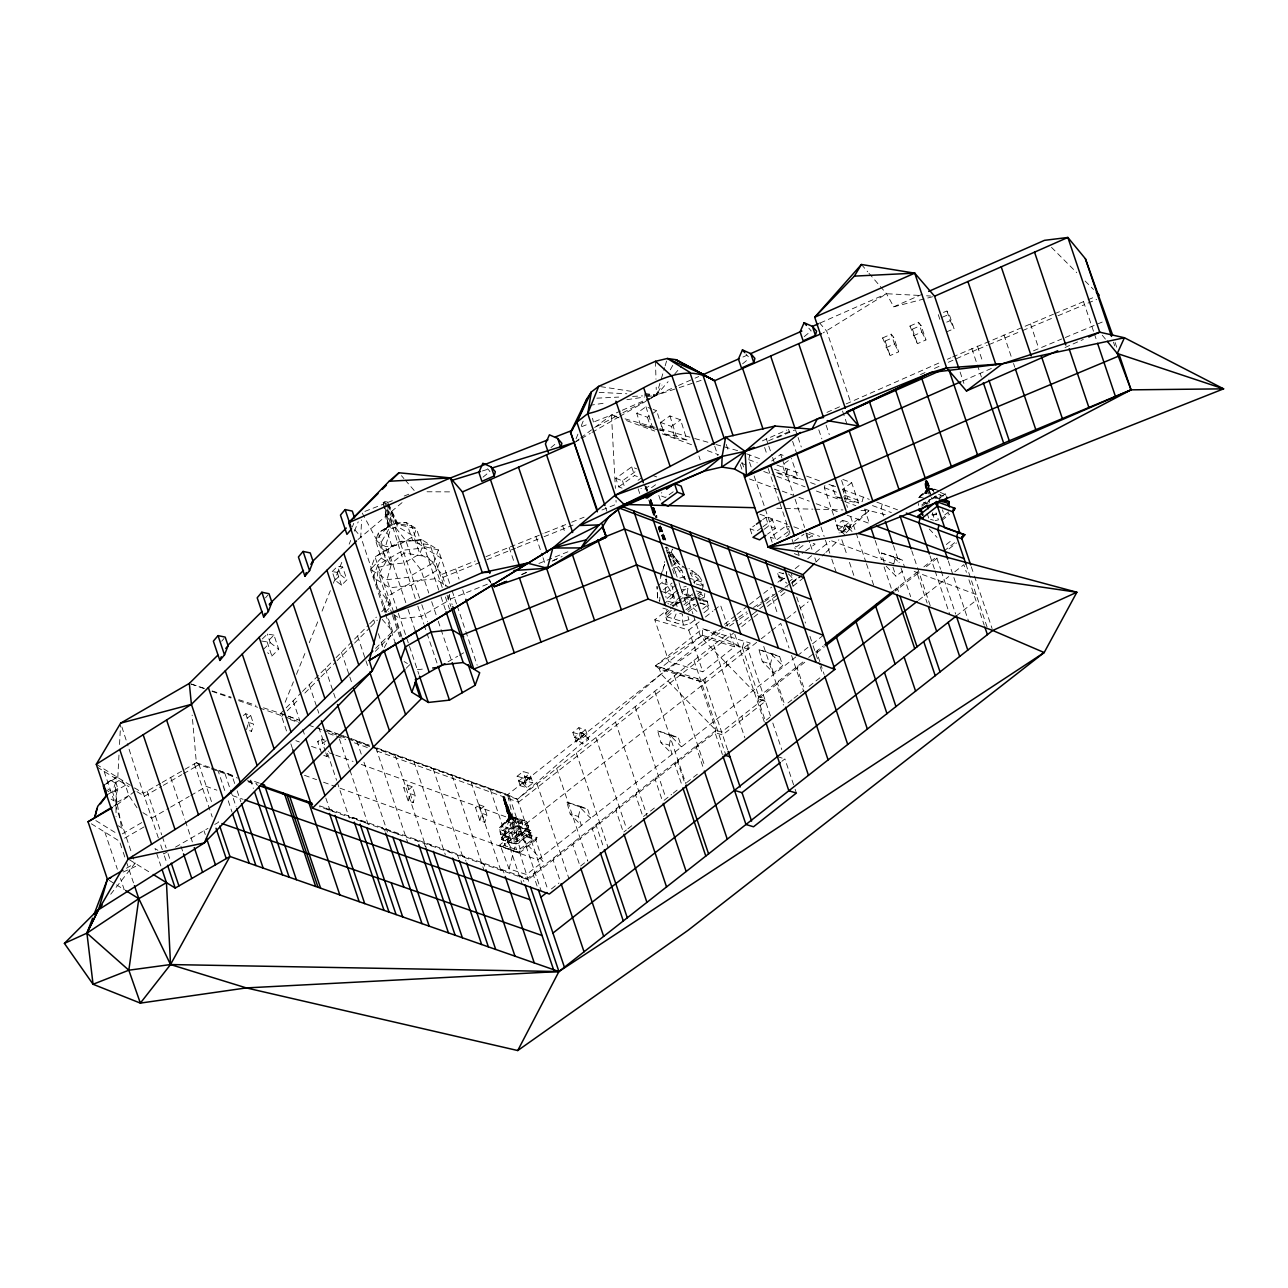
<?xml version="1.0" encoding="UTF-8"?>
<svg xmlns="http://www.w3.org/2000/svg" width="1288" height="1288" viewBox="0 0 1288 1288"><rect width="100%" height="100%" fill="white"/><g stroke="black" fill="none" stroke-linecap="round" stroke-linejoin="round"><path stroke-width="0.75" stroke-dasharray="5 3.75" d="M705.164 678.39L705.083 682.865L727.607 749.825M726.368 666.121L726.448 661.63M748.038 644.66L747.958 649.152L770.482 716.096M502.867 797.304L504.204 796.934L512.286 817.719L499.551 827.476L500.533 834.221L503.769 835.413L504.139 836.669L514.089 839.953L517.084 839.293L527.259 831.549L531.22 832.837L518.34 843.366L514.846 844.139L501.37 839.47L502.481 836.218L514.411 827.154L516.987 834.833L505.073 843.898L505.025 845.814L516.697 849.645L520.191 848.873L532.105 839.792L530.302 832.386L531.268 830.728L517.905 826.365L514.347 827.299L511.046 817.719L499.551 827.476L500.533 834.221L513.687 838.665L516.649 838.005L528.708 827.975L526.631 821.47L510.756 816.978L503.608 796.741L510.869 818.154L513.638 817.139L526.631 821.47L528.708 827.975L516.311 837.409L512.672 838.214C509.806 824.578 510.37 810.394 503.415 797.514L508.824 818.444L499.503 829.392L511.175 833.223L514.669 832.451L526.583 823.386L512.286 817.719L504.204 796.934L503.415 797.514M503.769 835.413L503.801 833.787L513.928 826.075L516.907 825.415L526.824 828.683L527.259 831.549L526.824 828.683L528.74 825.994L516.617 822.002L512.978 822.807L500.581 832.241L504.171 835.043L504.139 836.669L501.37 839.47L514.234 843.688L516.697 849.645M522.348 819.989L522.316 821.422L501.418 837.361L503.222 838.391L505.073 843.898M386.271 612.557L360.769 536.758L361.59 519.982M662.724 571.051L664.753 561.552M117.788 777.533L119.011 754.221M119.526 744.512L120.557 725.08M702.298 635.306L659.408 669.019L661.098 674.059L715.983 730.328L721.634 732.035L764.492 698.305L758.857 696.599L703.989 640.329L702.298 635.306L702.685 628.641L750.115 643.018L747.958 649.152L702.298 635.306L655.447 665.783L659.408 669.019L705.083 682.865L702.894 680.177L655.447 665.783L702.685 628.641L742.323 647.445L758.857 696.599L757.972 699.046L765.33 720.91L769.822 717.223M657.572 598.067L657.025 586.442L657.572 598.067L659.617 601.335L659.907 597.616L657.878 594.203M664.56 565.448L664.64 564.321L659.279 579.455M666.089 547.126L667.248 550.958L668.359 550.668C675.041 552.922 675.379 564.112 683.348 566.607M694.763 619.931L690.175 623.553L683.735 625.26L666.878 620.156L665.896 612.83L671.129 608.178M698.112 596.086L700.817 593.977L703.232 586.121L702.862 582.256L698.676 575.398L688.967 568.539M704.761 593.478L704.488 597.052L699.899 600.659M703.94 612.718L708.545 609.111L707.563 601.77L699.126 599.226M666.154 578.892L665.172 592.577L666.073 597.519M666.315 577.072L666.894 569.86L666.524 573.756M518.726 831.163L518.951 835.461L543.069 861.543L526.534 874.536L509.034 868.869L500.05 844.751M536.114 837.248L535.84 840.034L543.069 861.543M137.027 807.785L128.864 795.501L125.435 785.278L120.863 779.433L115.566 782.508C114.407 798.399 120.364 814.209 121.652 830.39M932.077 498.456L936.07 497.635L932.077 498.456L931.659 497.232M519.37 851.416L529.288 883.423M536.098 838.263L535.84 840.034L519.096 853.187L499.148 845.459L517.76 830.824L536.999 837.554L535.84 840.034L518.436 833.948L516.794 831.597M924.559 498.456L920.115 497.088L924.993 492.805L926.909 493.401L927.521 489.81L924.848 480.939M510.869 847.729L507.794 841.579L508.728 837.039L506.603 836.218L505.347 831.307L509.533 818.717L503.125 797.417L503.914 796.837L511.545 817.236L520.787 819.554L522.67 823.998L521.865 827.041L522.3 828.281L524.844 828.619L526.325 835.976M926.909 493.401L927.553 489.778M508.889 822.291L509.565 818.701M692.735 600.321L693.395 597.358M115.566 782.508L112.539 791.895L115.952 802.102L116.081 816.624M106.872 782.975L116.612 776.809L114.841 778.725L117.772 788.642L116.033 795.726L116.806 804.356L115.711 805.773L135.546 790.784L134.58 787.902L143.338 793.311L159.293 840.71M578.393 816.495L580.856 806.481L566.897 802.247L570.214 814.016L581.419 825.495L578.393 816.495L570.214 814.016M669.164 745.124L671.628 735.11L657.669 730.876L660.986 742.645L672.191 754.124L669.164 745.124L660.986 742.645M773.508 672.948L770.482 663.948L772.945 653.934L758.986 649.699L762.303 661.469L773.508 672.948L782.734 665.687L779.707 656.687L772.945 653.934M893.792 563.935L895.434 557.253L881.475 553.035L884.792 564.788M939.693 498.086L940.481 495.027M751.113 466.884L748.666 459.639L749.858 455.034M787.692 469.074L786.501 473.678L793.811 495.429L781.784 490.953M833.545 515.12L824.32 487.701L825.511 483.113M843.624 493.191L844.429 490.116M863.346 497.136L862.139 501.74L843.238 494.721M882.248 504.155L881.056 508.76L883.504 516.005M509.034 868.869L517.534 836.572L507.601 794.728L377.094 747.99M246.539 729.636L248.616 722.343L253.607 724.098L251.53 731.375L248.198 730.216M323.755 755.396L327.088 756.571L328.633 751.097M408.183 800.911L410.244 793.617L415.251 795.372L413.174 802.649L408.183 800.911L403.74 787.709L407.362 785.02L412.353 786.775L415.251 795.372M479.877 820.601L481.954 813.324L486.945 815.062L484.868 822.356L479.877 820.601L475.433 807.415L479.056 804.726L484.046 806.481L486.945 815.062M647.703 400.23L656.413 395.207L660.792 380.507M661.34 378.672L664.608 367.66M665.155 365.824L667.345 358.483M511.03 839.357L507.987 832.354L508.873 829.923L506.78 827.524L505.508 822.952L509.549 817.655L503.898 797.256C504.96 812.358 515.908 821.068 522.509 832.692L521.721 834.157L524.651 837.844L526.148 844.332M742.323 647.445L744.271 641.247M508.953 819.603L509.597 817.622L503.141 797.014M660.277 578.537L662.113 572.935M926.861 490.728L927.537 488.732L925.203 481.213L927.569 488.732L923.319 494.157M387.736 502.143L385.032 501.579L383.196 502.642L383.47 503.914M449.56 594.348L446.952 601.512L421.273 616.372L400.166 618.691L393.548 614.601M778.483 681.175L777.598 683.606L784.923 705.357M798.109 665.735L797.224 668.182L804.549 689.917L800.009 693.491M819.893 661.807L816.85 652.742L817.735 650.311M896.239 588.6L895.353 591.031L920.308 571.405M898.557 586.781L897.655 589.212L898.879 592.834M926.346 566.656L936.907 558.348L937.809 555.917M352.316 527.001L353.749 523.331M576.074 438.773L578.312 433.203M581.291 425.781L583.528 420.226M285.147 702.282L293.423 681.819M296.449 674.365L306.238 650.182M309.249 642.744L319.038 618.562M322.048 611.124L330.34 590.661M333.351 583.223L343.139 559.04M349.161 544.164L350.674 540.445M354.442 531.139L358.209 521.833M534.44 873.055L533.506 875.373L537.177 886.305M554.065 857.631L553.132 859.933L560.489 881.797M573.691 842.191L572.758 844.509L580.115 866.373L587.666 860.432M593.317 826.767L592.383 829.07L599.741 850.949M597.31 823.612L596.376 825.93L603.734 847.794M616.936 808.188L616.002 810.506L623.36 832.37L626.387 829.987M636.562 792.764L635.628 795.066L642.986 816.93L655.077 807.447M656.188 777.324L655.254 779.643L662.612 801.506M675.814 761.9L674.88 764.203L682.238 786.083M678.583 759.711L677.665 762.029L685.023 783.893M697.275 745.028L696.357 747.33L703.715 769.194M697.017 678.39L699.432 681.159L715.983 730.328L715.049 732.631L528.016 879.672L319.505 806.739M676.071 614.038L674.043 618.965L675.298 622.7M384.339 647.558L392.647 631.506L386.915 614.44M651.116 397.976L656.413 395.207L661.968 385.048M670.307 369.817L674.928 361.365M106.373 783.877L111.315 779.868M110.704 894.242L135.063 863.266L132.503 855.667M517.116 776.245L523.733 778.242L526.937 787.757L522.397 783.104L520.32 785.744L526.937 787.757L532.942 783.024L529.738 773.524L523.121 771.512L517.116 776.245L520.32 785.744L528.402 778.371L531.332 778.274L525.327 783.007L522.397 783.104L518.71 780.995L524.715 776.278L531.332 778.274M576.058 741.936L578.135 739.28L581.065 739.183L587.07 734.466L580.453 732.453L574.448 737.187L582.675 743.949L588.68 739.215L585.476 729.716L578.859 727.704L572.854 732.421L576.058 741.936L584.14 734.562L587.07 734.466M588.68 739.215L584.14 734.562L582.063 737.203L578.859 727.704M783.748 573.804L777.131 571.808L780.335 581.307L782.412 578.666L785.358 578.57L778.741 576.557L783.249 573.015M850.805 527.098L844.187 525.101L838.182 529.819L841.853 531.928L844.799 531.831L850.805 527.098L847.874 527.211L839.776 534.568M526.325 781.027L528.402 778.387L532.942 783.024L526.325 781.027L523.121 771.512M842.594 520.336L849.211 522.348L852.398 531.864L847.874 527.211L845.797 529.851L842.594 520.336L836.572 525.069L839.245 532.99M221.681 641.247L224.015 638.478M265.505 597.874L267.84 595.104M646.576 396.704L656.413 395.207L668.086 381.683M674.574 374.18L682.366 365.164M670.951 610.641L665.622 616.405L666.878 620.156M658.554 585.235L666.202 579.23L667.796 586.394L672.481 594.187L672.288 597.31L676.458 599.999L677.472 603.187L675.073 605.601L681.207 600.788M332.224 571.614L337.601 566.189L342.592 566.945L346.907 579.793L341.513 585.219L335.105 580.196L332.224 571.614L337.198 572.371L342.592 566.945M335.105 580.196L340.499 574.786L337.601 566.189M263.509 707.804L280.623 713.439L284.793 709.253M286.178 707.853L301.167 692.767M302.519 691.414L334.751 658.989M336.088 657.637L368.336 625.211M369.672 623.859L376.386 617.113M381.763 611.703L389.829 603.605L375.951 585.686L378.559 567.3L389.958 564.579L404.4 552.955L427.6 556.835L441.945 574.368L445.986 586.362M281.637 716.45L285.807 712.264M287.192 710.863L299.492 698.482M304.87 693.073L319.649 678.213M320.986 676.86L335.766 662M337.102 660.647L353.218 644.435M354.57 643.082L369.35 628.222M370.686 626.87L377.4 620.124M385.466 612.009L390.828 606.6L389.829 603.605M375.323 651.326L398.153 628.351M406.187 668.263L410.212 664.206M357.951 539.543L403.128 501.724M273.974 635.129L267.308 634.05L260.45 640.844L267.131 641.923L273.974 635.129L278.723 649.233L271.881 656.027L267.614 652.726M263.348 649.426L270.19 642.648L267.308 634.05M375.581 648.411L392.647 631.506L380.604 617.483M815.9 562.131L824.513 553.76M825.946 552.375L838.874 539.833M846.055 532.862L869.046 510.563L886.547 514.991M372.715 746.815L517.422 799.284L661.098 674.059L723.067 630.637M483.016 477.156L489.955 471.456L487.589 468.719M550.958 447.58L555.112 444.167M742.58 363.828L748.135 359.272M804.243 336.619L811.182 330.919L808.816 328.182M665.107 547.996L666.846 547.014L669.953 551.087L669.631 553.421L674.735 564.241L684.717 579.262L689.064 575.833M674.107 573.885L669.905 560.328L673.882 557.205L671.273 551.554M671.853 566.511L677.697 560.86L673.946 556.432L668.891 555.692L667.248 550.958M663.545 589.743L672.03 583.062M665.365 593.333L676.264 584.752M667.087 598.437L677.858 589.952M663.111 604.523L678.406 592.496M681.561 592.206L687.695 587.392M693.813 582.579L698.402 578.972L698.676 575.398L690.255 572.838L693.765 579.503L694.457 583.48M670.179 604.941L682.737 595.056L687.148 593.881L692.912 595.636M730.087 633.551L734.546 646.817L702.813 671.789L668.81 661.501L654.787 619.786L666.878 610.287M672.916 605.521L677.456 601.963M678.969 600.771L686.52 594.831L692.187 596.537M672.4 607.179L677.472 603.187M668.955 610.415L665.896 612.83L665.622 616.405L682.463 621.508L688.919 619.802L690.175 623.553M682.737 601.721L692.654 593.929M667.168 616.582L676.345 609.353M683.848 604.861L692.026 598.437M697.484 594.138L700.205 591.997M686.005 605.618L696.776 597.149M685.924 609.707L692.203 604.764L695.295 604.265L687.647 610.287M688.291 611.977L698.418 604.008M702.685 608.966L707.273 605.36L707.563 601.77L699.883 600.546L698.676 597.374L703.232 594.444M654.787 619.786L688.774 630.09L699.352 621.766M705.405 617L712.956 611.059M714.47 609.868L720.507 605.119L727.527 625.968M523.733 778.242L529.738 773.524M572.854 732.421L579.471 734.434L585.476 729.716M836.572 525.069L843.189 527.082L849.211 522.348M348.452 739.071L507.601 794.728L718.124 629.204M724.419 624.261L735.416 615.616M736.994 614.376L748.006 605.73M749.568 604.491L762.142 594.605M763.72 593.366L771.576 587.183M777.871 582.24L784.151 577.298M795.163 568.652L801.442 563.709M807.737 558.767L814.016 553.824M815.594 552.584L829.746 541.459M840.742 532.813L869.046 510.563L863.395 508.47M780.335 581.307L784.843 577.765M788.449 582.144L792.957 578.586L791.363 573.836M507.601 794.728L517.422 799.284L728.815 632.988M737.75 625.968L752.482 614.376M752.836 614.102L787.548 586.797M791.927 583.351L801.394 575.913M518.436 802.295L734.241 632.537M741.775 626.596L750.84 619.48M753.85 617.113L758.391 613.539M767.439 606.423L779.514 596.924M781.027 595.732L785.551 592.174M793.054 586.121L804.034 577.475M702.894 680.177L750.115 643.018M756.652 642.406L525.746 824.03L359.996 763.945M761.176 638.848L770.224 631.732M771.737 630.54L780.786 623.424L789.045 647.945M786.823 618.675L795.887 611.542M800.412 607.984L808.188 601.866M517.534 836.572L518.951 835.461M941.013 519.354L948.821 513.22M499.148 845.459L518.388 852.189L536.999 837.554M941.85 520.368L949.659 514.218M886.192 566.221L895.997 576.267L903.693 570.23M795.871 656.896L537.821 859.885L339.147 787.87M797.385 655.705L807.946 647.397M812.47 643.839L823.354 635.274M946.261 544.55L952.428 539.704M715.983 730.328L527.484 878.513L318.828 805.547M802.859 662.016L758.857 696.599L757.972 699.03L765.507 701.316M808.687 657.427L823.29 645.948M893.228 590.967L918.183 571.341L917.281 573.788L927.151 603.074M923.866 566.881L936.44 556.996M943.846 551.167L955.294 542.168M804.775 662.241L757.972 699.046L765.475 701.203L722.6 734.917L715.049 732.631L722.407 754.51M816.85 652.742L824.4 646.817M948.998 548.865L956.533 542.924M551.425 888.929L558.976 882.988M627.9 828.812L632.424 825.238M664.125 800.315L671.676 794.39M673.189 793.199L677.713 789.641M686.568 782.669L699.03 772.881M787.934 702.974L792.458 699.416M793.971 698.225L798.512 694.667M809.073 686.359L821.148 676.86M918.569 600.272L948.757 576.541M954.794 571.792L963.859 564.675L966.419 572.307M956.292 615.954L975.918 600.53M781.832 761.337L784.891 758.922L794.471 787.371M921.741 505.009L926.7 501.113L925.782 503.576L935.957 495.8L938.759 498.875M921.87 506.313L932.093 498.311L932.818 500.501M940.208 497.731L944.587 494.302L944.555 492.402L945.972 495.413M948.66 511.867L944.281 515.297L942.43 509.79M576.122 441.333L579.214 439.031M580.759 437.872L591.578 429.822M594.686 427.519L611.478 415.01L620.478 411.049M243.303 715.548L245.718 713.745L250.709 715.5L253.607 724.098M247.087 718.189L250.709 715.5M321.453 752.933L317.653 741.63L321.259 738.942L324.592 740.101M326.267 740.697L322.644 743.369L317.653 741.63M412.353 786.775L408.731 789.464L403.74 787.709M484.046 806.481L480.424 809.154L475.433 807.415M771.657 461.007L780.705 454.455L784.279 455.775M788.385 460.605L782.347 464.968L786.195 476.415L798.206 478.637L791.396 458.415M851.706 482.726L842.658 489.279L846.506 500.726L858.516 502.948L851.706 482.726L841.016 478.766L847.826 498.971L858.516 502.948M622.056 488.136L618.723 486.88L615.841 478.299L631.684 466.916L636.658 468.8M615.841 478.299L622.474 480.794L638.317 469.428M618.723 486.88L634.565 475.514L639.556 477.381M638.043 480.295L641.215 478.009M648.927 486.123L644.177 489.537L640.844 488.297M651.503 487.669L656.252 484.256M660.374 500.13L658.635 494.962L661.807 492.692M673.205 491.791L665.284 497.474L658.635 494.962M751.773 533.892L750.035 528.74L754.784 525.327M762.705 519.644L765.877 517.374L772.51 519.869L775.408 528.466L767.487 534.15M761.433 527.839L756.684 531.252L750.035 528.74M763.011 526.695L772.51 519.869M764.009 529.368L768.759 525.955L775.408 528.466M772.156 542.28L770.433 537.112L786.276 525.746L789.592 527.001M788.159 531.654L777.067 539.624L770.433 537.112M785.986 536.613L789.158 534.343L786.276 525.746M794.487 540.992L804.002 534.166M799.558 544.631L796.386 546.901L793.054 545.645M809.057 537.804L812.229 535.534L813.968 540.686M798.963 548.447L805.306 543.89M794.294 553.615L799.268 555.498L804.034 552.085M805.612 550.942L815.111 544.116L811.794 542.876M657.91 429.934L640.378 424.702L636.755 413.287L645.964 406.75L651.309 408.731M636.755 413.287L647.429 417.248L650.504 415.074M652.05 413.979L656.655 410.727L663.046 430.868L659.617 430.24M660.696 422.448L669.905 415.911L680.595 419.872L686.987 440.029L675.009 437.823L664.318 433.863L660.696 422.448L671.386 426.409L675.009 437.823M671.386 426.409L680.595 419.872M729.588 626.081L737.734 620.365M739.36 619.222L747.523 613.507M757.312 606.648L776.873 592.947M778.499 591.804L783.394 588.375M785.02 587.231L789.914 583.802M791.557 582.659L801.329 575.817L791.412 582.337M504.171 835.043L502.481 836.218L502.449 838.118L514.105 841.966L517.599 841.193L529.529 832.112L529.561 830.213L517.325 826.638L514.959 817.639L511.046 817.719L502.143 824.481L502.111 825.898L510.821 828.764L513.429 828.184L520.191 848.873M703.989 640.329L723.776 627.208M725.434 626.113L736.978 618.449M738.62 617.355L746.879 611.881M753.48 607.501L763.365 600.933M765.024 599.838L773.267 594.364M918.569 295.387L886.547 293.728L823.08 332.9M103.909 785.052L114.841 778.725M106.84 794.97L117.772 788.642M125.435 785.278L114.503 791.589L112.539 791.895L107.934 789.045M128.864 795.501L117.949 801.828L115.952 802.102L111.106 799.124M113.441 806.304L116.806 804.356M122.296 833.867L144.143 821.229M124.646 838.166L147.122 825.157M448.063 661.791L457.691 656.22M459.301 655.286L464.115 652.501M126.417 868.257L135.063 863.266M574.577 442.476L579.809 439.466M581.548 438.451L590.242 433.428M591.997 432.414L618.111 417.328M619.85 416.33L645.964 401.244M160.565 783.362L143.338 793.311L128.623 747.797M162.143 782.444L198.062 761.723L211.474 801.571M195.325 766.746L199.028 764.605L237.507 778.065M144.353 796.322L161.564 786.372M163.254 785.406L181.85 774.668M183.54 773.686L199.077 764.734M151.71 818.186L168.889 808.123M170.58 807.141L189.159 796.419M190.849 795.437L206.386 786.469L216.899 790.156M167.44 851.787L163.737 853.912L159.921 842.594M175.49 847.134L207.996 828.361M214.758 824.465L218.461 822.324L217.189 818.556M596.441 426.602L621.138 413.673M622.893 412.756L649.361 398.894M938.002 497.571L934.621 496.54L935.056 497.764L942.623 499.647M698.482 599.822L704.488 597.052L700.817 593.977M123.213 872.04L137.269 865.633M768.566 440.802L792.056 430.256M521.817 574.448L527.323 572.001M553.003 560.57L562.164 556.496M622.265 410.26L649.216 398.378M651.02 397.589L676.667 386.271M678.502 385.466L693.234 378.962M695.069 378.157L698.756 376.531M742.935 357.05L746.621 355.424M820.263 322.95L886.547 293.728L893.727 306.818L932.641 296.723M893.727 306.818L923.142 293.841M882.634 337.939L891.199 334.156L893.711 337.279L898.638 351.817L890.072 355.601L882.634 337.939L885.13 341.062L890.072 355.601M909.94 326.057L918.505 322.274L921.017 325.381L925.959 339.935L917.394 343.703L909.94 326.057L912.451 329.164L917.394 343.703M885.13 341.062L893.711 337.279M912.451 329.164L921.017 325.381M885.951 347.728L894.516 343.944L891.199 334.156M913.256 335.83L921.822 332.046L918.505 322.274M762.383 440.85L786.823 430.079M826.96 412.369L840.919 406.219M846.152 403.917L942.14 361.59M947.372 359.272L950.866 357.742M952.605 356.969L1053.455 314.224M777.356 437.695L794.809 429.999M920.453 374.599L927.44 371.524M934.428 368.449L941.399 365.357M948.387 362.282L978.365 348.919M521.737 574.577L527.227 572.162M552.149 561.182L559.153 558.09M962.683 380.958L992.807 367.837M1065.063 347.502L1083.321 339.436M943.476 312.421L946.954 310.972L949.224 314.32L954.07 328.73L947.115 331.628M942.285 317.218L949.224 314.32M946.728 322.129L950.206 320.664L946.954 310.972M1054.888 313.628L1087.008 300.185M1088.102 299.734L1095.476 296.643M1087.974 303.083L1096.668 299.444M978.413 349.048L987.252 345.345M989.023 344.604L1020.869 331.29M1022.64 330.549L1052.699 317.975M1058.012 315.753L1084.544 304.644M1033.491 350.819L1061.795 338.969M1065.337 337.504L1104.025 321.308M441.945 574.368L475.24 560.972M485.946 556.658L543.053 533.699M544.84 532.974L569.827 522.928M571.614 522.204L584.108 517.18M601.947 510L616.228 504.268L616.018 500.291M442.959 577.362L479.812 562.55M486.961 559.668L515.506 548.189M517.293 547.464L542.28 537.418M544.067 536.71L576.187 523.781M450.269 599.113L488.925 583.577M538.899 563.468L569.232 551.264M385.853 503.206L361.96 512.544L389.958 564.579M387.688 502.481L393.194 500.34M404.207 496.025L409.729 493.868M581.58 426.698L587.183 424.509M594.67 421.595L611.478 415.01L617.29 416.652M644.499 395.802L656.413 395.207L677.327 388.252M679.227 387.624L694.441 382.568M696.341 381.94L702.041 380.041M482.42 470.957L490.1 468.574M668.891 555.692L670.404 559.797L672.417 559.266L677.697 560.86L680.917 563.049M670.404 559.797L673.785 568.056L678.873 566.704L682.205 567.702M673.785 568.056L675.379 572.001L681.835 570.294L685.361 579.471M684.669 576.75L677.697 578.602L675.379 572.001M679.001 582.595L680.563 587.843L686.23 586.33M680.563 587.843L681.465 590.081L687.921 588.375L687.148 593.881L688.259 597.02L692.606 598.34M683.799 598.212L690.706 596.682L691.962 600.417L685.522 602.14L681.465 590.081M684.266 598.389L690.706 596.682M680.998 602.188L675.765 603.573L666.669 600.82L668.375 603.991M927.312 481.052L930.258 488.748L917.475 498.73L928.793 488.86L932.641 488.764L934.283 493.127L946.68 496.926M929.276 502.787L929.002 499.808L931.61 499.197L928.729 489.939L926.797 489.553L924.623 481.857M932.512 514.733L936.36 513.832L938.437 519.869L934.943 520.674L932.367 512.994L935.861 512.189L936.36 513.832M936.585 514.363L933.092 515.184L930.113 514.266M511.465 818.411L514.959 817.639M513.429 828.184L510.724 818.878L508.824 818.444L502.867 797.208M514.556 827.363L518.404 826.51L520.481 834.044L532.153 837.892M516.987 834.833L520.481 834.044M589.485 405.382L603.267 403.289M626.886 399.699L644.596 396.994M417.328 669.68L425.008 668.842M596.875 398.169L618.707 397.09M632.601 396.398L642.519 395.899M427.036 491.774L452.603 491.887M926.748 480.875L929.485 488.281L931.771 489.585L935.845 489.617M776.745 508.261L812.857 509.163M814.869 509.211L842.964 509.919M861.012 510.37L869.046 510.563M599.194 392.389L626.821 393.758M644.58 394.627L656.413 395.207L656.188 387.221M926.571 295.805L930.58 296.015M600.627 386.625L631.41 391.359M644.869 393.436L656.413 395.207M640.378 424.702L657.701 428.888M664.318 433.863L676.297 436.069L686.987 440.029M798.206 478.637L787.515 474.66L775.505 472.454L786.195 476.415M835.526 486.639L831.968 485.302L835.815 496.766L842.674 498.021M844.397 498.343L847.826 498.971M625.034 418.841L657.927 428.131M659.859 428.679L692.751 437.968M694.683 438.516L714.035 443.974M715.967 444.521L739.183 451.074M838.182 529.819L844.799 531.831L843.189 527.082M881.475 553.035L902.196 560.006L904.627 567.219M688.307 577.861L702.862 582.256L702.556 586.137L698.402 578.972L691.962 573.562L692.187 570.729C682.205 568.491 673.672 560.554 669.808 551.103M696.212 583.995L703.232 586.121M696.341 590.918L703.071 592.963M662.386 583.303L672.368 586.314L673.592 595.12L677.134 606.648L671.885 605.054M694.071 597.117L709.189 601.689M700.398 602.977L708.819 605.521M660.116 591.047L673.592 595.12M662.821 608.097L671.257 610.657M679.662 613.281L682.576 614.167L682.463 621.508L683.735 625.26M758.986 649.699L779.707 656.687M734.546 646.817L700.559 636.53L693.54 615.68M762.303 661.469L770.482 663.948M777.356 756.636L784.891 758.922M670.227 735.384L678.39 737.863L681.416 746.863L670.227 735.384L657.669 730.876M574.448 737.187L581.065 739.183M518.71 780.995L525.327 783.007M579.439 806.755L587.618 809.234L590.645 818.234L579.439 806.755L566.897 802.247M938.598 490.583L931.401 488.249L928.793 488.86L920.083 495.687L920.115 497.088M927.553 481.857L930.258 488.748L933.703 490.776L928.761 488.055L926.169 480.698M935.056 497.764L940.143 499.309M923.464 502.449L929.421 504.268M930.483 519.306L933.462 520.223M699.69 603.009L707.273 605.36L708.545 609.111M204.534 688.42L189.32 683.413L204.47 688.71M212.15 690.915L231.164 697.178M238.779 699.674L255.893 705.309M517.325 826.638L531.268 830.728L531.22 832.837L518.082 842.835L514.234 843.688L514.089 839.953L512.672 838.214M655.447 665.783L699.432 681.159M212.053 691.366L231.003 697.983M238.57 700.64L257.519 707.273M259.419 707.933L284.036 716.547M285.936 717.207L297.303 721.183M308.669 725.16L321.936 729.797M323.819 730.457L346.569 738.41M259.274 783.136L250.564 780.093L253.366 788.433M209.606 767.342L196.356 762.705L192.137 715.13M211.506 768.002L235.092 776.245M247.489 780.592L256.956 783.893M234.706 783.523L232.243 776.229L229.828 774.41L215.901 769.532L218.316 771.351L225.674 793.215M248.021 781.736L258.212 785.31M232.339 795.549L243.11 799.317M286.516 730.94L280.623 713.439L286.306 715.468M288.19 716.144L297.657 719.541M326.025 729.7L341.159 735.11M343.043 735.786L369.527 745.285M280.623 713.439L299.685 720.346M327.41 730.393L337.005 733.87M338.889 734.562L370.831 746.138M290.299 719.59L298.961 722.729M328.424 733.403L345.748 739.682M354.409 742.822L368.271 747.861M376.933 751.001L518.388 802.166M295.886 740.697L299.347 741.952M311.487 746.364L320.149 749.503M334.011 754.527L327.072 752.015L336.603 780.319M335.733 755.154L353.073 761.433M304.483 775.296L316.623 779.691M323.546 782.219L335.685 786.614M653.08 409.407L656.655 410.727M746.589 453.827L761.9 459.51M776.889 465.065L799.719 473.533M806.594 476.093L820.359 481.197M828.957 484.385L835.832 486.928M842.883 489.553L869.287 499.341M876.822 502.143L897.559 509.839M748.666 459.639L757.264 462.827M774.458 469.202L805.403 480.698M810.571 482.598L815.723 484.513M824.32 487.701L836.363 492.177M872.459 505.572L891.376 512.592M659.488 429.548L663.046 430.868M835.815 496.766L842.948 499.406M618.997 417.811L611.478 415.01L615.39 488.394M626.532 420.596L654.723 431.061M662.241 433.847L696.084 446.405M707.37 450.591L718.64 454.777M741.196 463.133L746.847 465.226M763.768 471.505L775.038 475.691M776.922 476.383L805.113 486.848M816.399 491.034L842.722 500.807M844.606 501.499L855.876 505.685M749.439 478.959L780.061 490.326M798.979 497.329L809.283 501.161M816.157 503.721L838.52 512.012M847.118 515.2L869.464 523.491L864.586 508.985M759.872 514.202L786.968 524.264M793.843 526.808L802.44 529.996M809.315 532.556L819.635 536.371M831.662 540.847L893.566 563.806M914.206 571.453L976.095 594.428M653.37 475.658L656.687 476.914M805.58 533.023L812.229 535.534M895.434 557.253L902.196 560.006M671.628 735.11L678.39 737.863M580.856 806.481L587.618 809.234M932.641 488.764L928.745 489.263L925.814 480.778M940.304 492.386L944.587 494.302L946.712 498.891M933.687 490.165C920.662 480.875 928.68 508.293 924.623 481.664M513.864 818.524L511.545 817.236L503.914 796.837M844.187 525.101L847.874 527.211M778.741 576.557L786.952 583.319M580.453 732.453L584.14 734.562M524.715 776.278L528.402 778.387M929.517 488.281L931.771 489.585M384.114 502.111L385.305 502.851M449.866 587.956L434.974 578.763L413.867 581.097L388.187 595.942L383.631 608.483L388.59 611.542M404.094 661.517L407.411 663.562M96.294 764.267L132.922 786.871M97.276 767.165L128.945 786.71M137.011 791.685L144.304 796.193M110.961 780.399L114.664 782.685M104.634 789.029L111.493 793.263M142.904 812.648L151.662 818.057M118.077 825.721L123.568 829.118M157.893 850.305L154.979 848.502L160.855 865.955M95.859 820.585L116.242 833.175M91.368 823.805L119.462 841.161M129.557 859.869L151.582 873.457M109.078 880.3L124.212 889.638L120.476 878.513M522.622 877.788L520.207 875.985L522.638 877.788L523.862 881.443M500.935 869.239L503.35 871.042L504.574 874.697M481.648 862.493L484.063 864.296L485.286 867.951M464.775 857.55L462.36 855.747L464.775 857.55L465.998 861.205M448.321 850.837L450.736 852.64M398.266 834.286L382.037 827.653L384.452 829.456L385.676 833.111M365.164 822.71L350.674 816.673L353.089 818.492M331.386 809.927L334.043 811.923M325.848 807.995L328.504 809.991M249.115 781.156L251.53 782.959M229.828 774.41L232.243 776.229M196.613 762.786L199.028 764.605M270.19 642.648L278.723 649.233M340.499 574.786L346.907 579.793M517.438 851.851L519.096 853.187L518.388 852.189M500.034 845.765L501.708 847.101L518.436 833.948L517.76 830.824M696.905 611.43L693.346 608L692.203 604.764M1051.491 247.36L1076.736 272.637M1085.14 281.058L1093.56 289.494M894.033 557.527L899.62 563.275M841.853 531.928L845.266 535.422M788.433 573.933L792.957 578.586M771.528 654.207L782.734 665.687M929.308 529.014L937.02 537.386M745.977 354.023L748.344 356.76M861.414 264.491L867.71 271.8M868.965 273.265L879.012 284.954M880.268 286.419L886.547 293.728M819.538 322.869L826.767 331.274L850.998 403.289M401.437 475.675L403.949 478.589M405.205 480.054L415.235 491.71M487.073 578.264L490.696 582.466M354.731 529.738L360.769 536.758M1102.254 335.234L1106.006 339.807M681.835 570.294L672.417 559.266L668.359 550.668M513.799 821.197L511.513 818.299L503.898 797.24M921.822 332.046L925.959 339.935M894.516 343.944L898.638 351.817M950.206 320.664L954.07 328.73M388.541 503.882L398.217 524.602L397.525 526.486L390.506 529.062L388.026 527.533L384.468 510.917M387.897 503.479L396.978 523.846L411.436 525.665L417.57 543.117L430.111 544.84L444.231 586.797M386.481 503.576L395.593 527.597L405.929 540.735L411.999 558.412L420.983 569.908L428.775 593.06M645.948 486.301L647.317 490.02L645.932 486.397M650.746 499.309L656.912 516.053M661.034 527.211L665.832 540.236M650.73 499.486L656.896 516.311M660.325 525.649L665.816 540.606M929.501 489.327L926.33 480.569L929.469 489.36M645.707 486.22L647.027 489.923M650.343 499.197L656.993 517.728M660.309 526.985L665.622 541.813M645.674 486.606L646.995 490.39M650.295 499.825L652.292 505.492M652.952 507.375L656.252 516.81M659.569 526.245L664.866 541.346M645.449 486.156L647.381 491.694M650.601 500.919L656.381 517.534M659.601 526.776L664.737 541.556M387.543 508.873L392.566 523.427L406.461 522.59L416.41 528.724L422.609 546.225L419.824 553.872L404.174 562.937L391.294 564.353L381.2 558.123L375.581 540.461L378.318 532.926L392.566 523.427L406.461 522.59L412.514 539.994L422.609 546.225L438.387 549.944L449.673 583.528M929.147 489.585L930.644 493.98M645.9 488.055L647.139 491.758M650.279 501L655.914 517.663M659.037 526.921L664.061 541.733M1115.118 342.479L1117.034 348.163M1113.46 342.125L1114.732 345.909M1083.53 301.65L1093.77 332.062M1094.414 333.946L1096.941 341.497M1030.464 323.835L1038.804 348.597M1003.932 334.944L1012.255 359.69M1013.527 363.474L1014.799 367.241M977.399 346.037L982.68 361.735M971.796 348.501L981.408 377.03M960.091 372.023L963.907 383.389M938.26 314.61L940.433 321.066M971.281 566.736L973.841 574.303M974.436 576.106L992.114 628.608M965.936 564.225L987.59 628.56M968.93 579.761L984.225 625.195M948.29 560.988L968.673 621.541M927.135 513.365L928.986 518.855M936.907 558.348L940.578 569.232M941.19 571.035L955.664 614.07M930.017 555.853L934.46 569.071M935.088 570.954L949.755 614.537M911.743 550.733L916.815 565.818M917.459 567.718L930.838 607.517M893.453 545.597L899.169 562.582M901.085 568.25L910.648 596.698M842.545 411.033L847.424 425.539M892.97 567.267L895.997 576.267M875.18 540.477L881.523 559.346M884.083 566.929L893.019 593.478M826.107 425.137L829.295 434.62M843.849 496.54L847.504 507.408M850.547 516.472L865.81 561.81M866.454 563.709L874.101 586.459M818.798 429.822L821.857 438.886M834.173 517.003L839.261 532.105M841.805 539.64L846.892 554.79M849.452 562.373L855.2 579.439M795.517 429.934L797.433 435.618M798.077 437.501L801.265 446.984M788.562 429.306L789.576 432.317M792.619 441.365L796.886 454.052M820.987 526.969L824.159 536.404M825.431 540.187L831.179 557.253M831.807 559.153L836.282 572.436M780.705 454.455L781.945 458.126M782.573 459.961L787.515 474.66M795.082 499.197L804.614 527.5M806.513 533.168L809.701 542.651M810.345 544.55L812.261 550.234M814.821 557.833L816.093 561.616M806.159 534.745L808.478 541.62M766.199 438.5L768.115 444.183M768.759 446.083L771.947 455.55M772.591 457.449L774.491 463.133M764.621 447.483L767.052 454.728M797.546 550.346L799.268 555.498M768.195 468.478L774.297 486.59M774.893 488.41L779.353 501.612M779.981 503.495L791.428 537.531M792.072 539.431L795.26 548.913M820.504 663.626L824.175 674.493M792.088 583.239L793.086 586.233M796.725 597.052L805.499 623.086M809.943 636.288L811.843 641.955M813.114 645.739L819.506 664.705M820.134 666.604L822.694 674.188M754.156 475.948L776.358 541.894M765.877 517.374L768.759 525.955M742.001 462.231L743.901 467.914M740.278 464.453L742.097 469.895M726.239 444.392L728.799 451.959M772.462 598.662L777.743 614.36M791.589 655.495L803.712 691.511M714.711 446.212L717.899 455.694M763.72 646.399L783.458 705.051M698.917 456L700.189 459.784M772.832 723.067L781.768 749.616M795.115 789.27L796.386 793.054M734.852 634.356L765.104 724.275M741.775 716.192L742.741 719.074M713.6 644.966L744.85 737.815M686.52 594.831L692.896 613.78M688.774 630.09L702.813 671.789M631.684 466.916L634.565 475.514M638.107 488.764L639.846 493.916M693.991 660.39L725.869 755.138M622.474 480.794L624.213 485.946M674.365 675.83L704.971 766.779M605.569 507.408L606.841 511.191M654.755 691.254L686.633 786.002M635.129 706.693L665.735 797.642M562.695 525.794L564.917 532.427M615.519 722.117L647.397 816.866M535.921 536.565L542.425 555.885M543.021 557.688L545.516 565.094M595.893 737.557L626.499 828.506M579.471 734.434L582.675 743.949M509.146 547.336L514.427 563.033M576.267 752.981L608.161 847.729M556.658 768.421L587.908 861.27M489.488 579.23L490.712 582.852M537.032 783.845L568.926 878.593M455.598 568.861L459.059 579.117M462.714 589.968L465.209 597.391M452.152 590.87L456.596 604.088M457.24 605.972L465.499 630.524M465.789 631.378L477.172 665.22M532.105 839.792L530.302 832.386L518.629 828.554L515.136 829.327L503.222 838.391L505.025 845.814M449.045 595.475L452.185 604.78M517.422 799.284L548.028 890.233M447.065 595.201L450.881 606.535M442.235 587.505L433.815 562.486L438.387 549.944L421.836 539.736L399.65 541.411L375.05 556.915L370.493 569.457L384.903 612.267M445.406 596.908L449.496 609.063M509.34 796.354L541.234 891.103M438.789 590.097L421.836 539.736L400.729 542.055L375.05 556.915L393.919 612.943M441.011 596.73L445.777 610.866M431.673 601.673L437.63 619.383M438.258 621.251L452.185 662.612M490.277 789.447L522.171 884.196M419.582 598.083L393.758 523.991L378.318 532.926L383.985 550.475L381.2 558.123L370.493 569.457L387.028 579.664L408.135 577.346L433.815 562.486L419.824 553.872L413.657 536.275L416.41 528.724L398.217 524.602L395.722 523.073L387.318 503.222L397.525 526.486L413.657 536.275L398.217 545.21L385.514 546.595L375.581 540.461L388.718 525.649L383.196 502.642M421.804 604.684L427.503 621.605M415.3 598.614L385.563 504.107M417.827 606.133L423.816 623.923M424.154 624.922L426.682 632.44M427.004 633.374L437.807 665.477M479.056 804.726L484.868 822.356M471.231 782.541L501.837 873.489M405.801 602.72L387.897 549.493L391.81 545.951L386.046 528.45L390.634 524.538L385.209 505.846M408.022 609.288L415.01 630.074M397.718 611.414L387.028 579.664L391.294 564.353L385.514 546.595L390.506 529.062L384.066 504.268M398.33 613.233L418.874 674.252M452.169 775.618L484.046 870.366M394.547 614.827L402.468 638.349M393.887 615.664L401.325 637.785M392.244 614.618L378.769 574.561L386.239 561.246L380.54 543.536L389.266 528.305L383.921 505.781M392.534 615.471L400.166 638.14M385.531 614.151L394.724 641.472M433.106 768.711L463.712 859.676M457.465 855.007L458.689 858.645M373.697 619.818L374.711 622.812M378.382 633.696L383.309 648.347M414.044 761.804L445.294 854.652M337.198 572.371L341.513 585.219M357.581 636.031L365.309 658.973M365.921 660.776L368.465 668.327M407.362 785.02L413.174 802.649M394.981 754.897L426.231 847.745M424.219 843.366L425.443 847.021M375.919 747.99L407.813 842.738M341.465 652.243L349.193 675.186M349.805 676.989L352.332 684.54M356.873 741.083L361.542 754.961M363.973 762.206L387.479 832.032M325.349 668.456L333.077 691.398M333.673 693.202L335.588 698.869M339.42 738.99L349.306 768.356M349.95 770.24L369.688 828.909M309.233 684.669L316.945 707.611M317.556 709.414L318.828 713.198M318.748 727.253L324.64 744.754M337.231 782.202L349.354 818.202M321.259 738.942L325.172 750.92M325.816 752.804L327.088 756.571M293.117 700.881L300.829 723.824M302.712 729.411L304.612 735.062M325.832 798.029L330.292 811.295M267.131 641.923L271.881 656.027M290.863 743.852L292.762 749.519M245.718 713.745L251.53 731.375M237.153 790.8L240.872 801.877M224.981 773.686L229.892 788.256M230.504 790.091L236.155 806.868M228.218 800.766L232.017 812.084M194.359 763.848L212.214 816.914M203.971 830.68L205.259 834.479M170.692 777.517L184.748 819.249M185.375 821.132L192.363 841.917M180.948 846.232L182.864 851.932M147.041 791.17L161.725 834.801M162.352 836.685L166.168 848.003M168.068 853.67L170.628 861.27M164.365 855.812L166.925 863.395M104.135 771.399L131.94 853.992M120.09 843.012L122.585 850.434M123.213 852.286L125.709 859.708M126.337 861.559L133.823 883.81M104.875 832.145L117.353 869.239M925.75 481.036L928.729 489.939M645.401 486.816L646.673 490.631M649.876 500.163L651.776 505.878M652.42 507.794L655.608 517.309M658.796 526.84L663.272 540.187M503.592 797.465L510.724 818.878M669.905 560.328L668.053 554.661L671.225 552.166L672.513 549.074L667.393 553.099L665.816 547.803M644.596 484.964L646.463 490.696M650.81 504.059L654.546 515.522M658.265 526.985L660.76 534.633M121.877 726.931L128.011 745.897M649.828 501.37L654.046 514.459M658.265 527.533L660.664 535.019M925.412 481.1L928.825 493.98M669.905 415.911L676.297 436.069M645.964 406.75L652.356 426.908M647.429 417.248L651.068 428.663M650.376 503.93L653.966 515.361M649.941 503.608L653.419 514.942M648.766 500.002L650.504 505.701M651.084 507.585L653.402 515.184M687.969 616.389L688.919 619.802M592.512 418.294L593.382 421.981M655.479 361.3L655.978 379.252M918.505 503.495L918.537 505.459M507.037 821.068L510.773 822.903C522.381 820.987 508.229 812.438 507.037 821.068M377.787 565.029L373.214 577.555L389.765 587.763L410.872 585.444L436.551 570.584L441.108 558.058L424.573 547.851L403.466 550.169L377.787 565.029M417.554 841.032L415.139 839.229L417.554 841.032M528.048 879.688L525.633 877.869L528.016 879.672M431.464 845.91L429.049 844.091L431.464 845.894"/><path stroke-width="1.5" d="M743.321 473.517L768.099 547.126L858.275 533.457L1076.865 592.239L1044.182 652.549L558.928 971.538L246.33 987.912L140.36 1003.111L128.832 970.202L138.814 898.654L134.451 885.661M615.825 496.975L587.763 413.609L591.305 392.003L598.695 386.336L655.479 361.3L667.345 358.483L675.862 359.674L714.566 380.749L733.065 435.698M942.269 501.499L942.623 499.647L949.192 501.66L948.274 505.218L949.192 501.66L945.231 500.871L944.748 499.631L944.78 501.241L946.712 498.891L946.68 496.926M938.179 502.159L937.406 506.12L944.732 527.887L964.728 534.745L961.862 538.738L899.974 515.78L911.099 548.849M960.107 533.586L952.782 511.771L953.571 507.81M94.62 817.687L96.954 808.445M94.958 816.995L97.695 806.352L106.84 794.97L103.909 785.052L103.314 786.195L106.276 796.129L100.448 803.825M920.083 518.195L918.891 522.783L929.373 553.969M938.984 525.198L937.793 529.803L947.662 559.105M957.902 532.218L956.71 536.822L965.936 564.225M494.222 475.932L495.333 471.73L491.179 466.916L482.855 463.245L478.862 472.342L481.905 481.358L494.222 475.932L491.179 466.916M561.133 446.099L561.874 443.297L557.72 438.484L549.413 434.813L545.42 443.909L548.463 452.925M753.786 362.604L754.897 358.402L750.743 353.588L742.435 349.917L738.427 359.014L741.469 368.03L753.786 362.604L750.743 353.588M815.449 335.395L816.56 331.193L812.406 326.379L804.098 322.708L800.09 331.805L803.132 340.821L815.449 335.395L812.406 326.379M1107.261 341.32L1117.276 353.492L1223.6 388.847L1131.057 389.845L858.275 533.457L1223.6 388.847L1124.424 337.746L1002.257 363.828L946.632 367.901L931.063 372.538L811.843 429.21L774.974 426.054L725.627 437.228L614.795 495.429L552.842 548.012L547.4 568.233L494.318 586.668L491.903 583.866M219.733 826.123L229.94 856.472L170.531 964.551L140.36 1003.111L93.058 984.274L86.924 933.14L98.532 909.731L107.403 879.253L88.051 821.776L111.766 807.27M952.782 511.771L955.036 508.341L936.537 501.563L917.764 516.311L921.838 518.356L937.406 506.12L952.782 511.771L955.036 508.341M400.793 659.472L405.35 646.93L431.029 632.086L452.136 629.751L463.712 636.9M416.378 679.71L442.058 664.85L463.165 662.531L479.7 672.739L475.143 685.264L449.464 700.125L428.357 702.443L411.822 692.236L416.378 679.71L402.468 638.349M837.361 634.887L836.476 637.319L867.355 729.056M856.987 619.447L856.101 621.895L886.981 713.633M876.613 604.024L875.727 606.455L895.112 664.061M1119.562 355.713L1131.057 389.845L1009.277 440.786L768.099 547.126L1076.865 592.239L992.742 630.476L558.928 971.538L170.531 964.551L128.832 970.202L93.058 984.274L64.4 943.38L86.924 933.14L92.575 918.28M93.992 914.56L107.403 879.253L122.956 870.253M219.846 660.422L224.514 654.884L228.089 645.691L225.191 637.093L218.026 635.612L213.357 641.15L219.846 660.422L221.278 656.735M263.67 617.049L268.339 611.494L271.897 602.317L269.015 593.72L261.85 592.239L257.181 597.777L263.67 617.049L265.087 613.362M304.902 576.219L309.571 570.681L313.129 561.488L310.247 552.906L303.083 551.425L298.413 556.963L304.902 576.219L306.319 572.548M597.326 511.803L570.552 432.204L576.863 422.126L587.763 413.609L598.695 386.336M576.863 422.126L586.942 398.668L591.305 392.003L576.863 422.126L604.925 505.508M372.892 651.052L223.307 799.107L204.341 842.932L98.532 909.731L128.188 859.015L223.307 799.107L372.345 670.742L382.488 651.116M106.276 796.129L106.84 794.97M128.832 970.202L86.924 933.14L98.725 909.054L64.4 943.38M596.891 508.808L570.552 432.204L586.942 398.668M125.58 890.491L138.814 898.654L170.531 964.551L246.33 987.912L517.744 1050.541L558.928 971.538L530.543 887.174M489.843 573.418L462.424 491.936L450.365 477.896L398.942 472.76L389.137 481.261L348.71 522.735L380.604 617.483L369.302 660.422L372.345 670.742L204.341 842.932L128.188 859.015L96.294 764.267L120.653 723.148L189.32 683.413L217.849 655.173M517.744 1050.541L687.969 930.387L1044.182 652.549L992.742 630.476L768.099 547.126L1131.057 389.845L1117.276 353.492L1124.424 337.746L1099.743 332.191L1002.257 363.828L931.063 372.538L817.349 418.89L811.843 429.21L745.076 451.364L722.149 456.371L624.165 504.494L599.162 524.924L579.938 525.472L624.165 504.494L704.021 471.15L721.731 467.061L734.53 469.025L745.076 451.364L774.974 426.054M845.314 408.216L814.708 317.251L854.379 276.115L861.414 264.491L914.738 273.153L934.573 296.224L958.819 368.223M513.832 570.52L547.4 568.233L581.017 547.915L586.153 539.897L599.162 524.924L552.842 548.012L369.302 660.422L552.842 548.012L586.153 539.897M570.552 432.204L572.774 429.049M98.532 909.731L102.171 905.078M922.417 515.2L921.178 511.545L919.374 510.708L920.453 509.356M225.754 648.46L228.089 645.691M354.603 517.937L352.284 511.062L345.12 509.565L340.451 515.12L346.939 534.375L351.608 528.837M269.562 605.086L271.897 602.317M310.794 564.257L313.129 561.488M861.414 264.491L814.708 317.251L914.738 273.153L946.632 367.901L966.467 390.972L1057.754 350.722M301.022 774.04L404.851 669.615M803.068 574.593L834.849 669.422L549.3 894.033L312.517 808.188L421.707 698.338L415.332 679.372M378.012 493.578L348.71 522.735L450.365 477.896L482.259 572.645L490.148 572.114M382.198 489.408L386.384 485.254M391.954 479.7L398.942 472.76M227.847 645.288L262.092 611.398M269.224 604.33L303.469 570.439M312.034 561.971L346.279 528.064M96.294 764.267L191.413 704.359L356.534 540.944M552.842 548.012L581.017 547.915L602.43 526.953L608.757 516.874L619.657 508.358L704.021 471.15L722.149 456.371L725.627 437.228L745.076 451.364L746.46 475.497L858.645 426.022L852.914 408.972M814.451 563.516L802.971 574.673L623.215 506.892M800.395 432.43L746.46 475.497L734.53 469.025M824.867 644.708L892.439 591.595M961.589 537.225L964.728 534.745L906.317 513.091M825.914 645.626L893.84 592.206M540.863 897.237L546.901 892.487M833.223 667.377L917.056 601.464M552.922 933.092L956.292 615.954L967.787 650.086M734.466 790.365L742.017 792.651L780.303 762.528M961.814 537.048L964.728 534.745M966.467 390.972L1002.257 363.828M656.574 491.308L647.059 498.134L643.742 496.878M666.556 489.279L674.477 483.596L681.127 486.091L684.009 494.689L668.166 506.071L661.533 503.56L677.375 492.193L684.009 494.689M756.362 524.2L761.128 520.787M762.432 530.511L752.933 537.337L759.566 539.849L765.909 535.293M86.924 933.14L138.814 898.654L166.458 882.65L161.998 869.368M88.051 821.776L112.249 807.769M444.859 663.642L438.435 667.361L432.688 667.989M153.24 874.488L175.216 888.06L229.94 856.472L558.928 971.538M588.938 544.953L606.471 537.225L602.43 526.953L606.181 536.919L547.4 568.233L527.372 563.114L482.259 572.645L380.604 617.483L527.372 563.114M827.186 420.596L858.645 426.022L846.602 411.999L931.063 372.538M594.042 542.457L606.181 536.919L581.017 547.915M107.403 879.253L110.913 877.659M754.108 447.306L745.076 451.364L721.731 467.061L722.149 456.371L614.795 495.429L624.165 504.494L647.784 495.944M795.662 428.63L817.349 418.89L823.193 417.505M505.315 581.79L494.318 586.668L506.587 581.274M597.004 540.992L606.181 536.919M587.763 413.609C628.19 405.736 672.272 354.103 714.566 380.749L821.503 333.608M702.443 374.905L739.264 358.676M750.308 353.798L801.861 331.08M812.905 326.202L818.427 323.771M462.424 491.936L574.577 442.476L492.032 467.995M928.664 291.41L1044.471 240.341L1067.865 237.459L1085.398 258.743L1112.591 334.961M934.573 296.224L1067.865 237.459L1099.743 332.191L1088.795 337.021M846.602 411.999L946.632 367.901M744.544 477.14L960.945 381.731M756.603 512.994L997.798 406.654L1117.839 356.438M601.351 538.352L624.567 529.014L811.295 599.419M462.344 634.968L636.626 564.869L823.354 635.274M834.849 669.422L648.122 599.017L473.823 669.1L452.812 606.664M448.884 478.573L547.931 439.852M555.418 436.922L572.242 430.353M451.718 480.44L480.505 471.553M120.653 723.148L191.413 704.359L189.32 683.413M389.137 481.261L450.365 477.896M854.379 276.115L914.738 273.153M626.258 504.51L754.671 507.714M724.291 755.074L729.958 756.797M939.29 500.597L948.226 503.318L949.465 506.989M261.013 783.748L264.491 784.956L296.385 879.704M262.639 785.889L311.889 803.116M260.015 785.938L312.485 804.292M244.865 799.929L529.996 899.668M221.955 823.547L542.055 935.507M917.764 516.311L923.287 518.372M876.339 526.035L964.036 558.573M618.981 507.923L803.97 577.684M724.323 438.693L702.652 374.277L667.345 358.483L689.837 372.312L714.083 444.328M702.652 374.277L675.862 359.674L714.566 380.749L683.654 363.651M320.615 888.173L289.703 796.322L282.008 793.022L284.761 794.583L315.673 886.45M919.213 516.858L921.838 518.356L919.278 515.136M306.56 801.249L308.975 803.068L339.807 894.886M287.288 794.503L289.703 796.322M282.33 792.78L284.745 794.583M655.479 361.3L672.127 376.402L697.645 452.201M1096.362 292.296L1099.179 295.097M804.098 322.708L806.449 325.445M742.435 349.917L744.802 352.654M934.83 502.884L937.406 506.12L936.537 501.563M557.72 438.484L560.763 447.5M1085.398 258.743L1111.544 336.442M1097.585 343.381L1115.424 396.398M1069.137 348.823L1088.891 407.491M1034.538 252.142L1065.788 344.991M1041.332 356.148L1062.359 418.584M1001.227 266.841L1031.189 355.891M1015.443 369.125L1035.81 429.693M967.9 281.525L995.962 364.907M988.91 380.234L1009.277 440.786M983.308 382.697L1003.69 443.249M949.079 370.3L977.512 454.793M921.677 378.221L951.333 466.337M961.83 538.609L970.685 564.949M984.853 627.079L987.413 634.662M895.498 389.765L925.154 477.88M928.213 508.728L926.99 505.073L921.145 509.646L921.178 511.545M922.997 515.136L921.145 509.646L919.342 508.615L919.374 510.708M948.177 622.329L959.673 656.478M869.32 401.309L898.976 489.424M928.423 606.857L936.666 631.378M928.551 637.769L940.047 671.901M885.323 521.447L892.826 543.713M923.721 641.553L935.217 675.701M849.243 430.965L872.797 500.968M900.103 596.457L917.04 646.817M896.577 594.654L914.738 648.621M870.736 527.259L874.552 538.577M798.689 343.654L823.563 417.57M904.096 656.993L915.591 691.125M823.064 442.509L846.619 512.511M884.47 672.417L895.965 706.565M770.643 356.019L794.889 428.035M796.886 454.052L820.456 524.055M742.613 368.384L763.011 429.033M770.723 465.596L794.277 535.599M824.803 676.377L847.729 744.48M784.151 567.573L816.045 662.322M765.346 560.489L797.24 655.238M805.177 691.817L828.104 759.92M746.541 553.389L778.419 648.138M785.551 707.241L808.478 775.344M727.736 546.305L759.614 641.054M708.915 539.205L740.809 633.954M765.925 722.665L788.852 790.784L796.386 793.054L753.512 826.783L745.961 824.497L723.035 756.394M644.016 388.799L670.163 466.498M674.477 483.596L677.375 492.193M690.11 532.121L722.005 626.87M671.306 525.021L703.184 619.769M615.889 401.212L643.308 482.694M652.501 517.937L684.379 612.686M728.123 751.323L740.149 787.065M742.017 792.651L751.596 821.1M633.68 510.853L665.574 605.585M617.854 509.082L648.122 599.017M704.343 771.093L727.269 839.196M601.995 523.958L606.471 537.225M685.651 785.777L708.577 853.88M682.881 787.966L705.792 856.069M597.793 539.785L621.347 609.771M546.547 454.841L572.693 532.54M663.256 803.39L686.166 871.493M572.291 554.323L594.573 620.542M643.63 818.83L666.54 886.933M518.501 467.206L547.207 552.471M546.144 566.978L567.799 631.313M624.004 834.254L646.914 902.357M490.47 479.571L519.805 566.736M519.386 577.749L541.024 642.084M604.378 849.678L627.288 917.797M600.369 852.833L623.295 920.936M491.34 584.736L514.266 652.839M580.743 868.257L603.669 936.36M465.837 599.274L487.492 663.61M561.117 883.697L584.044 951.8M451.508 608.419L471.44 667.635M468.172 664.592L475.143 685.264M446.083 611.768L463.165 662.531M538.416 889.944L564.418 967.224M452.185 662.612L462.295 692.702M525.085 885.081L553.55 969.655M428.131 623.489L442.058 664.85M438.081 666.282L449.464 700.125M505.186 876.516L534.262 962.909M415.3 630.911L429.21 672.272M485.898 869.77L514.975 956.163M419.502 676.136L428.357 702.443M415.026 682.302L420.081 697.339M395.062 642.471L411.822 692.236M466.626 863.024L495.687 949.417M345.12 509.565L351.012 527.082M459.301 860.465L488.377 946.857M383.937 650.231L405.591 714.55M452.587 858.114L481.648 944.507M343.832 553.518L374.438 644.467M433.299 851.368L462.376 937.761M369.72 672.095L389.475 730.779M426.054 848.84L455.131 935.233M326.894 570.278L358.788 665.027M418.777 844.687L448.466 932.898M353.604 688.307L373.359 746.992M303.083 551.425L309.571 570.681M400.101 839.76L429.178 926.153M309.957 587.038L341.851 681.787M392.904 837.248L421.981 923.641M385.676 833.111L403.869 887.174M337.488 704.52L357.243 763.204M391.214 882.747L402.693 916.895M293.02 603.798L324.914 698.547M367 828.184L396.076 914.577M360.093 824.159L378.302 878.239M377.529 877.965L389.008 912.097M321.372 720.733L341.111 779.417M354.313 822.13L384.001 910.342M276.099 620.558L307.977 715.307M261.85 592.239L268.339 611.494M335.025 815.385L364.713 903.596M305.884 738.845L324.995 795.63M329.487 813.453L359.175 901.664M259.162 637.319L291.04 732.067M292.762 749.519L312.517 808.188M242.225 654.079L274.103 748.827M287.127 795.421L318.039 887.271M218.026 635.612L224.514 654.884M225.287 670.839L257.181 765.587M258.824 787.129L289.124 877.16M254.605 792.088L282.442 874.826M208.35 687.599L240.244 782.347M241.516 803.76L263.154 868.08M236.799 808.767L255.893 865.552M232.661 813.984L249.228 863.218M191.413 704.359L223.307 799.107M216.03 828.265L226.237 858.597M206.531 838.279L215.466 864.828M166.587 719.992L198.481 814.741M194.279 847.601L202.586 872.266M183.508 853.831L191.799 878.48M143.161 734.756L175.039 829.504M171.272 863.153L178.919 885.919M167.569 865.295L175.216 888.06M119.736 749.519L151.614 844.268M166.458 882.65L170.531 964.551"/></g></svg>
